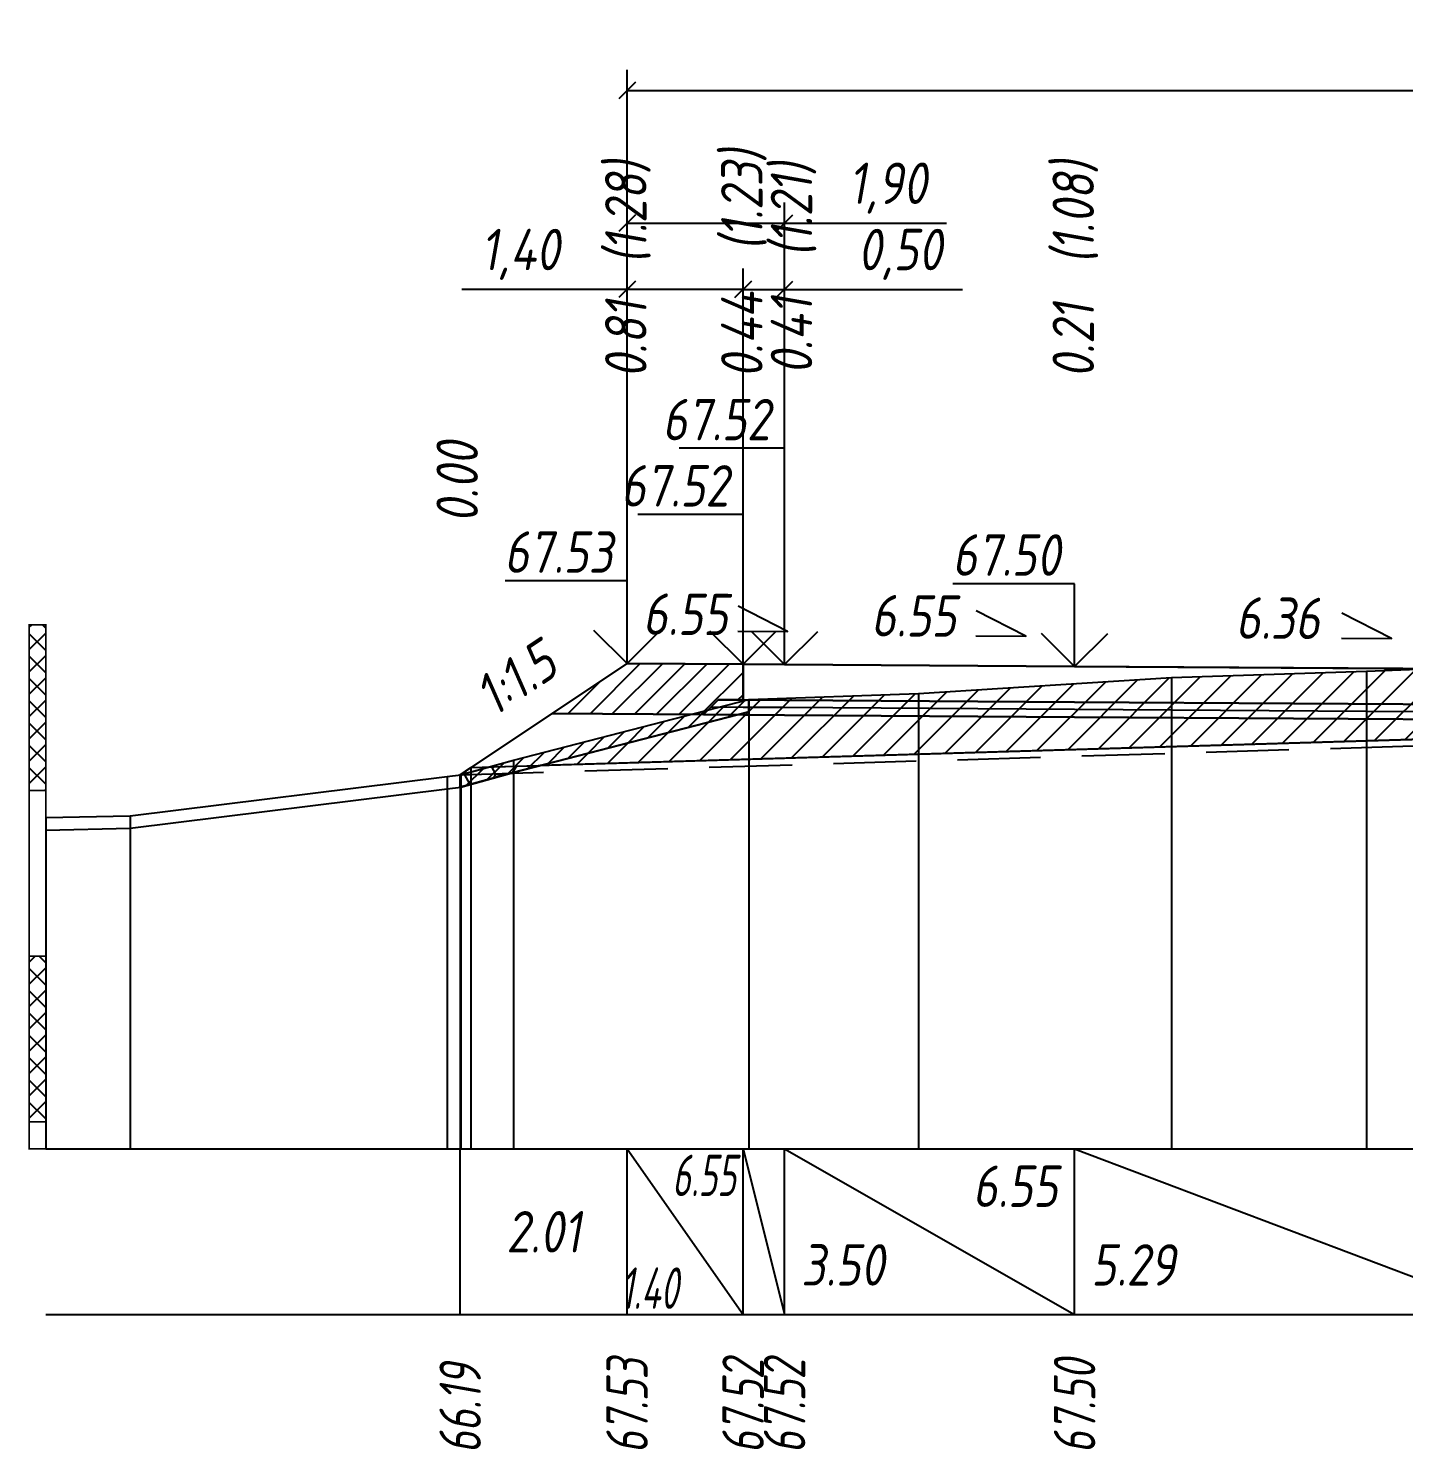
# Model space of a CAD drawing. Extents: x -717 to 1451, y -133302 to 233.
# Drawn here: x 78.9 to 161.9, y -5197.2 to -5111.4 of the extents above; entities that cross this region are included whole.
import ezdxf
from ezdxf.enums import TextEntityAlignment as Align

# ---------------------------------------------------------------- set-up
doc = ezdxf.new("R2010")
doc.units = 0
doc.linetypes.add('штриховая', pattern=[0.75, 0.5, -0.25])
for name, color, linetype in [('Интерполированный поперечник', 2, 'Continuous'), ('Код_514', 1, 'Continuous'), ('Контур_0', 7, 'Continuous'), ('Контур_2521', 7, 'Continuous'), ('Контур_2564', 7, 'Continuous'), ('Контур_2660', 7, 'Continuous'), ('Контур_2665', 7, 'Continuous'), ('Контур_400', 7, 'Continuous'), ('Контур_508', 7, 'Continuous'), ('Контур_512', 7, 'Continuous'), ('Контур_513', 7, 'Continuous'), ('Контур_818', 7, 'Continuous'), ('Красный поперечник', 1, 'Continuous'), ('Линейка абсолютных высот', 7, 'Continuous'), ('Объём_2501', 7, 'Continuous'), ('Объём_2564', 7, 'Continuous'), ('Объём_2650', 7, 'Continuous'), ('Объём_2660', 7, 'Continuous'), ('Объём_2661', 7, 'Continuous'), ('Объём_2665', 7, 'Continuous'), ('Объём_2666', 7, 'Continuous'), ('Объём_2667', 7, 'Continuous'), ('Объём_2668', 7, 'Continuous'), ('Объём_2669', 7, 'Continuous'), ('Объём_2675', 7, 'Continuous'), ('Откосы', 7, 'Continuous'), ('Отметки покрытия', 7, 'Continuous'), ('Рабочие отметки', 7, 'Continuous'), ('Рабочие отметки доп.', 7, 'Continuous'), ('Таблица', 7, 'Continuous'), ('Уклоны проезжей части', 7, 'Continuous'), ('Черный поперечник', 3, 'Continuous')]:
    doc.layers.add(name, color=color, linetype=linetype)
for name, color, linetype, true_color in [('Контур_2540', 2, 'Continuous', 0xffff00), ('Контур_2560', 2, 'Continuous', 0xffff00), ('Контур_2561', 7, 'Continuous', 0xff8040), ('Контур_2562', 3, 'Continuous', 0x00ff00), ('Контур_2563', 7, 'Continuous', 0xff8000), ('Контур_2570', 7, 'Continuous', 0x80ff00), ('Контур_2736', 4, 'Continuous', 0x00ffff), ('Контур_2737', 4, 'Continuous', 0x00ffff), ('Контур_2738', 4, 'Continuous', 0x00ffff), ('Контур_2739', 4, 'Continuous', 0x00ffff), ('Контур_2741', 4, 'Continuous', 0x00ffff), ('Контур_2742', 4, 'Continuous', 0x00ffff), ('Контур_2743', 4, 'Continuous', 0x00ffff), ('Контур_2744', 7, 'Continuous', 0xa4ffff), ('Контур_2745', 7, 'Continuous', 0xa4ffff), ('Контур_2747', 4, 'Continuous', 0x00ffff), ('Контур_2748', 4, 'Continuous', 0x00ffff), ('Контур_2749', 4, 'Continuous', 0x00ffff), ('Контур_2750', 4, 'Continuous', 0x00ffff), ('Контур_2751', 4, 'Continuous', 0x00ffff), ('Контур_2752', 4, 'Continuous', 0x00ffff), ('Контур_402', 7, 'Continuous', 0xff6464), ('Контур_703', 4, 'Continuous', 0x00ffff), ('Контур_705', 4, 'Continuous', 0x00ffff), ('Контур_707', 4, 'Continuous', 0x00ffff), ('Контур_720', 131, 'Continuous', 0xaaffff), ('Объём_2500', 7, 'Continuous', 0xc0c0c0), ('Объём_2520', 7, 'Continuous', 0x80ffff), ('Объём_2540', 2, 'Continuous', 0xffff00), ('Объём_2560', 2, 'Continuous', 0xffff00), ('Объём_2561', 7, 'Continuous', 0xff8040), ('Объём_2562', 3, 'Continuous', 0x00ff00), ('Объём_2563', 7, 'Continuous', 0xff8000), ('Объём_2570', 7, 'Continuous', 0x80ff00), ('Объём_2580', 3, 'Continuous', 0x00ff00), ('Объём_2600', 7, 'Continuous', 0x808000)]:
    doc.layers.add(name, color=color, linetype=linetype, true_color=true_color)
doc.styles.get("Standard").update_dxf_attribs({"font": 'txt', "height": 2.5})
doc.styles.add('М', font='romand.shx', dxfattribs={"width": 0.8, "oblique": 10, "height": 2.5})
doc.dimstyles.new('ISO-25', dxfattribs={"dimtxt": 2.5, "dimasz": 2.5, "dimexe": 1.25, "dimexo": 0.625, "dimtad": 1, "dimtxsty": 'Standard', "dimcen": 2.5, "dimadec": 0, "dimazin": 0, "dimtfac": 1, "dimtmove": 0, "dimatfit": 3, "dimfxl": 1, "dimarcsym": 0})

# ---------------------------------------------------------------- blocks, each defined once
blk = doc.blocks.new('_Oblique')
at = {"color": 0, "linetype": 'ByBlock', "lineweight": -2}
blk.add_line((-0.5, -0.5), (0.5, 0.5), dxfattribs=at)
blk = doc.blocks.new('*D98')
at = {"color": 0, "lineweight": -2, "transparency": 16777216}
for p, q in [((115.074, -5149.135), (115.074, -5125.855)), ((122.074, -5149.18), (122.074, -5125.855)), ((115.074, -5127.105), (105.093, -5127.105)), ((122.074, -5127.105), (115.074, -5127.105))]:
    blk.add_line(p, q, dxfattribs=at)
at = {"layer": 'Defpoints', "color": 0, "transparency": 16777216}
for p in [(122.074, -5127.105), (115.074, -5149.76), (122.074, -5149.805)]:
    blk.add_point(p, dxfattribs=at)
at = {"color": 0, "lineweight": -2, "transparency": 16777216, "rotation": 180}
blk.add_blockref('_Oblique', (115.074, -5127.105), dxfattribs=at)
at = {"color": 0, "lineweight": -2, "transparency": 16777216}
blk.add_blockref('_Oblique', (122.074, -5127.105), dxfattribs=at)
at = {"color": 0, "transparency": 16777216, "insert": (108.633, -5124.991), "char_height": 2.5, "width": 8.75, "attachment_point": 5, "style": 'М'}
blk.add_mtext('1,40', dxfattribs=at)
blk = doc.blocks.new('*D100')
at = {"color": 0, "lineweight": -2, "transparency": 16777216}
for p, q in [((122.074, -5149.18), (122.074, -5125.855)), ((124.574, -5149.197), (124.574, -5125.855)), ((122.074, -5127.105), (124.574, -5127.105)), ((124.574, -5127.105), (135.307, -5127.105))]:
    blk.add_line(p, q, dxfattribs=at)
at = {"layer": 'Defpoints', "color": 0, "transparency": 16777216}
for p in [(124.574, -5127.105), (122.074, -5149.805), (124.574, -5149.822)]:
    blk.add_point(p, dxfattribs=at)
at = {"color": 0, "lineweight": -2, "transparency": 16777216, "rotation": 180}
blk.add_blockref('_Oblique', (122.074, -5127.105), dxfattribs=at)
at = {"color": 0, "lineweight": -2, "transparency": 16777216}
blk.add_blockref('_Oblique', (124.574, -5127.105), dxfattribs=at)
at = {"color": 0, "transparency": 16777216, "insert": (131.546, -5124.991), "char_height": 2.5, "width": 9.16667, "attachment_point": 5, "style": 'М'}
blk.add_mtext('0,50', dxfattribs=at)
blk = doc.blocks.new('*D103')
at = {"color": 0, "lineweight": -2, "transparency": 16777216}
for p, q in [((115.074, -5149.135), (115.074, -5121.855)), ((124.574, -5149.197), (124.574, -5121.855)), ((115.074, -5123.105), (124.574, -5123.105)), ((124.574, -5123.105), (134.343, -5123.105))]:
    blk.add_line(p, q, dxfattribs=at)
at = {"layer": 'Defpoints', "color": 0, "transparency": 16777216}
for p in [(124.574, -5123.105), (115.074, -5149.76), (124.574, -5149.822)]:
    blk.add_point(p, dxfattribs=at)
at = {"color": 0, "lineweight": -2, "transparency": 16777216, "rotation": 180}
blk.add_blockref('_Oblique', (115.074, -5123.105), dxfattribs=at)
at = {"color": 0, "lineweight": -2, "transparency": 16777216}
blk.add_blockref('_Oblique', (124.574, -5123.105), dxfattribs=at)
at = {"color": 0, "transparency": 16777216, "insert": (130.803, -5120.991), "char_height": 2.5, "width": 8.75, "attachment_point": 5, "style": 'М'}
blk.add_mtext('1,90', dxfattribs=at)
blk = doc.blocks.new('*D104')
at = {"color": 0, "lineweight": -2, "transparency": 16777216}
for p, q in [((115.074, -5149.135), (115.074, -5113.855)), ((221.935, -5150.916), (221.935, -5113.855)), ((115.074, -5115.105), (221.935, -5115.105))]:
    blk.add_line(p, q, dxfattribs=at)
at = {"layer": 'Defpoints', "color": 0, "transparency": 16777216}
for p in [(221.935, -5115.105), (115.074, -5149.76), (221.935, -5151.541)]:
    blk.add_point(p, dxfattribs=at)
at = {"color": 0, "lineweight": -2, "transparency": 16777216, "rotation": 180}
blk.add_blockref('_Oblique', (115.074, -5115.105), dxfattribs=at)
at = {"color": 0, "lineweight": -2, "transparency": 16777216}
blk.add_blockref('_Oblique', (221.935, -5115.105), dxfattribs=at)
at = {"color": 0, "transparency": 16777216, "insert": (168.505, -5112.991), "char_height": 2.5, "width": 11.66667, "attachment_point": 5, "style": 'М'}
blk.add_mtext('21,37', dxfattribs=at)

msp = doc.modelspace()

# ---------------------------------------------------------------- hatches: boundary and pattern name
at = {"layer": 'Линейка абсолютных высот'}
h = msp.add_hatch(dxfattribs=at)
h.set_pattern_fill('ANSI37', scale=0.3, style=0)
h.paths.add_polyline_path([(80, -5157.356), (80, -5147.356), (79, -5147.356), (79, -5157.356)])
h = msp.add_hatch(dxfattribs=at)
h.set_pattern_fill('ANSI37', scale=0.3, style=0)
h.paths.add_polyline_path([(80, -5177.356), (80, -5167.356), (79, -5167.356), (79, -5177.356)])
at = {"layer": 'Объём_2563'}
h = msp.add_hatch(dxfattribs=at)
h.set_pattern_fill('ANSI31', color=256, scale=0.3)
h.paths.add_polyline_path([(120.574, -5151.883), (122.074, -5151.893), (122.074, -5149.743), (115.074, -5149.697), (110.544, -5152.717), (119.68, -5152.777)])
at = {"layer": 'Объём_2570'}
h = msp.add_hatch(dxfattribs=at)
h.set_pattern_fill('ANSI31', color=256, scale=0.2)
h.paths.add_polyline_path([(122.421, -5152.614), (108.225, -5156.271), (105, -5157.163), (105, -5156.413), (108.225, -5155.521), (122.421, -5151.864)])
at = {"layer": 'Объём_2600'}
h = msp.add_hatch(dxfattribs=at)
h.set_pattern_fill('ANSI31', color=6, scale=0.4)
h.paths.add_polyline_path([(168.505, -5154.092), (109.853, -5155.852), (122.421, -5152.614), (122.421, -5151.864), (132.652, -5151.498), (147.917, -5150.538), (159.691, -5150.155), (168.505, -5149.807)])
h = msp.add_hatch(dxfattribs=at)
h.set_pattern_fill('HONEY', color=5, scale=0.3)
h.paths.add_polyline_path([(105, -5156.413), (105.653, -5155.978), (109.853, -5155.852), (108.225, -5156.271), (105, -5157.163)])

# ---------------------------------------------------------------- linework, layer by layer
at = {"layer": 'Интерполированный поперечник', "linetype": 'штриховая', "ltscale": 10, "flags": 128}
msp.add_lwpolyline([(105.033, -5156.409), (244.703, -5152.174)], dxfattribs=at)
at = {"layer": 'Код_514'}
for p, q in [((105, -5189), (105, -5179)), ((115.074, -5189), (115.074, -5179)), ((115.074, -5179), (122.074, -5189)), ((122.074, -5189), (122.074, -5179)), ((122.074, -5179), (124.574, -5189)), ((124.574, -5189), (124.574, -5179)), ((124.574, -5179), (142.074, -5189)), ((142.074, -5189), (142.074, -5179)), ((142.074, -5179), (168.505, -5189))]:
    msp.add_line(p, q, dxfattribs=at)
at = {"layer": 'Контур_0', "flags": 128}
for points in [[(115.074, -5149.697), (105, -5156.413), (105, -5156.413), (105, -5156.413), (105, -5156.413), (105, -5156.413), (105, -5156.413), (105, -5156.413), (105, -5156.413), (105, -5156.413), (105, -5156.413), (105, -5156.413), (105, -5156.413), (105, -5156.413), (105, -5156.413), (105, -5156.413)], [(115.074, -5149.697), (105, -5156.413), (105, -5156.413), (105, -5156.413), (105, -5156.413), (105, -5156.413), (105, -5156.413), (105, -5156.413), (105, -5156.413), (105, -5156.413), (105, -5156.413), (105, -5156.413), (105, -5156.413), (105, -5156.413), (105, -5156.413), (105, -5156.413), (105, -5156.413), (105, -5156.413), (105, -5156.413), (105, -5156.413), (105, -5156.413), (105, -5156.413), (105, -5156.413), (105, -5156.413), (105, -5156.413), (105, -5156.413), (105, -5156.413), (105, -5156.413), (105, -5156.413), (105, -5156.413)], [(115.074, -5149.697), (115.074, -5149.697)], [(168.505, -5150.042), (142.074, -5149.874), (124.574, -5149.759), (124.574, -5149.759), (124.574, -5149.759), (124.574, -5149.759), (124.574, -5149.759), (122.074, -5149.743), (122.074, -5151.893), (124.574, -5151.909), (124.574, -5151.909), (124.574, -5151.909), (124.574, -5151.909), (124.574, -5151.909), (124.574, -5151.909), (142.074, -5152.024), (168.505, -5152.192), (168.505, -5150.042)], [(110.544, -5152.717), (119.68, -5152.777), (120.574, -5151.883), (122.074, -5151.893)], [(168.505, -5152.192), (142.074, -5152.024), (124.574, -5151.909), (124.574, -5151.909), (124.574, -5151.909), (124.574, -5151.909), (124.574, -5151.909), (124.574, -5151.909), (122.074, -5151.893), (120.574, -5151.883), (119.68, -5152.777), (122.074, -5152.793), (124.574, -5152.809), (124.574, -5152.809), (124.574, -5152.809), (124.574, -5152.809), (124.574, -5152.809), (124.574, -5152.809), (142.074, -5152.924), (168.505, -5153.092), (168.505, -5152.192)]]:
    msp.add_lwpolyline(points, dxfattribs=at)
at = {"layer": 'Контур_2521', "color": 250, "flags": 128}
msp.add_lwpolyline([(168.505, -5152.642), (142.074, -5152.474), (124.574, -5152.359), (124.574, -5152.359), (124.574, -5152.359), (124.574, -5152.359), (124.574, -5152.359), (124.574, -5152.359), (122.074, -5152.343), (120.127, -5152.33)], dxfattribs=at)
at = {"layer": 'Контур_2540', "flags": 128}
msp.add_lwpolyline([(142.074, -5152.924), (124.574, -5152.809), (122.074, -5152.793), (119.68, -5152.777), (110.544, -5152.717), (105.653, -5155.978), (168.505, -5154.092), (168.505, -5153.092), (142.074, -5152.924)], dxfattribs=at)
at = {"layer": 'Контур_2560', "flags": 128}
msp.add_lwpolyline([(115.074, -5149.697), (115.074, -5149.697), (115.074, -5149.697), (122.074, -5149.743)], dxfattribs=at)
at = {"layer": 'Контур_2561', "flags": 128}
msp.add_lwpolyline([(122.074, -5149.743), (122.074, -5149.743), (115.074, -5149.697), (115.074, -5149.697), (122.074, -5149.743)], dxfattribs=at)
at = {"layer": 'Контур_2562', "flags": 128}
msp.add_lwpolyline([(115.074, -5149.697), (115.074, -5149.697), (115.074, -5149.697), (115.074, -5149.697), (115.074, -5149.697)], dxfattribs=at)
at = {"layer": 'Контур_2563', "flags": 128}
msp.add_lwpolyline([(120.574, -5151.883), (122.074, -5151.893), (122.074, -5149.743), (115.074, -5149.697), (110.544, -5152.717), (119.68, -5152.777), (120.574, -5151.883)], dxfattribs=at)
at = {"layer": 'Контур_2564', "flags": 128}
msp.add_lwpolyline([(115.074, -5149.697), (122.074, -5149.743)], dxfattribs=at)
at = {"layer": 'Контур_2570', "flags": 128}
msp.add_lwpolyline([(80, -5159.75), (85.085, -5159.633), (104.219, -5157.263), (105.033, -5157.159), (105.033, -5157.159), (108.225, -5156.271), (122.421, -5152.614), (122.421, -5151.864), (132.652, -5151.498), (147.917, -5150.538), (159.691, -5150.155), (168.505, -5149.807), (175.549, -5149.529), (187.234, -5149.693), (202.219, -5149.972), (221.824, -5149.764), (234.674, -5150.282), (234.674, -5151.032), (240.793, -5152.106), (244.703, -5152.924), (244.703, -5152.924), (256.491, -5148.783)], dxfattribs=at)
at = {"layer": 'Контур_2660', "flags": 128}
msp.add_lwpolyline([(105.653, -5155.978), (168.505, -5154.092)], dxfattribs=at)
at = {"layer": 'Контур_2665', "flags": 128}
msp.add_lwpolyline([(115.074, -5149.697), (115.074, -5149.697)], dxfattribs=at)
at = {"layer": 'Контур_2736', "flags": 128}
msp.add_lwpolyline([(115.074, -5149.697), (105, -5156.413)], dxfattribs=at)
at = {"layer": 'Контур_2737', "flags": 128}
msp.add_lwpolyline([(105, -5156.413), (105, -5156.413)], dxfattribs=at)
at = {"layer": 'Контур_2738', "flags": 128}
msp.add_lwpolyline([(105, -5156.413), (105, -5156.413)], dxfattribs=at)
at = {"layer": 'Контур_2739', "flags": 128}
msp.add_lwpolyline([(105, -5156.413), (105, -5156.413)], dxfattribs=at)
at = {"layer": 'Контур_2741', "flags": 128}
msp.add_lwpolyline([(105, -5156.413), (105, -5156.413)], dxfattribs=at)
at = {"layer": 'Контур_2742', "flags": 128}
msp.add_lwpolyline([(105, -5156.413), (105, -5156.413)], dxfattribs=at)
at = {"layer": 'Контур_2743', "flags": 128}
msp.add_lwpolyline([(105, -5156.413), (105, -5156.413)], dxfattribs=at)
at = {"layer": 'Контур_2744', "flags": 128}
msp.add_lwpolyline([(105, -5156.413), (105, -5156.413)], dxfattribs=at)
msp.add_lwpolyline([(105, -5156.413), (105, -5156.413)], dxfattribs=at)
msp.add_lwpolyline([(105, -5156.413), (105, -5156.413)], dxfattribs=at)
msp.add_lwpolyline([(105, -5156.413), (105, -5156.413)], dxfattribs=at)
msp.add_lwpolyline([(105, -5156.413), (105, -5156.413)], dxfattribs=at)
msp.add_lwpolyline([(105, -5156.413), (105, -5156.413)], dxfattribs=at)
at = {"layer": 'Контур_2745', "flags": 128}
msp.add_lwpolyline([(105, -5156.413), (105, -5156.413)], dxfattribs=at)
msp.add_lwpolyline([(105, -5156.413), (105, -5156.413)], dxfattribs=at)
msp.add_lwpolyline([(105, -5156.413), (105, -5156.413)], dxfattribs=at)
msp.add_lwpolyline([(105, -5156.413), (105, -5156.413)], dxfattribs=at)
msp.add_lwpolyline([(105, -5156.413), (105, -5156.413)], dxfattribs=at)
msp.add_lwpolyline([(105, -5156.413), (105, -5156.413)], dxfattribs=at)
at = {"layer": 'Контур_2747', "flags": 128}
msp.add_lwpolyline([(105, -5156.413), (105, -5156.413)], dxfattribs=at)
at = {"layer": 'Контур_2748', "flags": 128}
msp.add_lwpolyline([(105, -5156.413), (105, -5156.413)], dxfattribs=at)
at = {"layer": 'Контур_2749', "flags": 128}
msp.add_lwpolyline([(105, -5156.413), (105, -5156.413)], dxfattribs=at)
at = {"layer": 'Контур_2750', "flags": 128}
msp.add_lwpolyline([(105, -5156.413), (105, -5156.413)], dxfattribs=at)
at = {"layer": 'Контур_2751', "flags": 128}
msp.add_lwpolyline([(105, -5156.413), (105, -5156.413)], dxfattribs=at)
at = {"layer": 'Контур_2752', "flags": 128}
msp.add_lwpolyline([(105, -5156.413), (105, -5156.413)], dxfattribs=at)
at = {"layer": 'Контур_400', "flags": 128}
msp.add_lwpolyline([(122.074, -5149.743), (124.574, -5149.759), (124.574, -5149.759), (124.574, -5149.759), (124.574, -5149.759), (124.574, -5149.759), (124.574, -5149.759), (142.074, -5149.874), (168.505, -5150.042)], dxfattribs=at)
at = {"layer": 'Контур_402', "flags": 128}
msp.add_lwpolyline([(105.653, -5155.978), (168.505, -5154.092), (228.558, -5155.894)], dxfattribs=at)
at = {"layer": 'Контур_508', "flags": 128}
msp.add_lwpolyline([(105, -5156.413), (105.653, -5155.978), (168.505, -5154.092), (228.558, -5155.894), (228.558, -5154.53), (231.491, -5152.575)], dxfattribs=at)
at = {"layer": 'Контур_512', "flags": 128}
msp.add_lwpolyline([(105, -5156.413), (105.653, -5155.978), (168.505, -5154.092), (228.558, -5155.894), (228.558, -5154.53), (231.491, -5152.575)], dxfattribs=at)
at = {"layer": 'Контур_513', "flags": 128}
msp.add_lwpolyline([(105, -5156.413), (105.653, -5155.978), (168.505, -5154.092), (228.558, -5155.894), (228.558, -5154.53), (231.491, -5152.575)], dxfattribs=at)
at = {"layer": 'Контур_703', "flags": 128}
for points in [[(115.074, -5149.697), (105, -5156.413)], [(105, -5156.413), (105, -5156.413)]]:
    msp.add_lwpolyline(points, dxfattribs=at)
at = {"layer": 'Контур_705', "flags": 128}
msp.add_lwpolyline([(105, -5156.413), (105, -5156.413)], dxfattribs=at)
at = {"layer": 'Контур_707', "flags": 128}
msp.add_lwpolyline([(105, -5156.413), (105, -5156.413)], dxfattribs=at)
at = {"layer": 'Контур_720', "flags": 128}
msp.add_lwpolyline([(105, -5156.413), (105, -5156.413)], dxfattribs=at)
at = {"layer": 'Контур_818', "flags": 128}
msp.add_lwpolyline([(105, -5157.163), (105.033, -5157.159), (105.033, -5157.159), (108.225, -5156.271), (122.421, -5152.614), (122.421, -5151.864), (132.652, -5151.498), (147.917, -5150.538), (159.691, -5150.155), (168.505, -5149.807), (175.549, -5149.529), (187.234, -5149.693), (202.219, -5149.972), (221.824, -5149.764), (231.491, -5150.154)], dxfattribs=at)
at = {"layer": 'Красный поперечник'}
for p, q in [((105, -5156.413), (115.074, -5149.697)), ((115.074, -5149.697), (122.074, -5149.743)), ((122.074, -5149.743), (124.574, -5149.759)), ((124.574, -5149.759), (142.074, -5149.874)), ((142.074, -5149.874), (168.505, -5150.042)), ((105, -5156.413), (105, -5179)), ((105.653, -5155.978), (105.653, -5179))]:
    msp.add_line(p, q, dxfattribs=at)
at = {"layer": 'Линейка абсолютных высот', "color": 7, "const_width": 0.1, "flags": 128}
for points in [[(80, -5157.356), (80, -5147.356), (79, -5147.356), (79, -5157.356), (80, -5157.356)], [(80, -5167.356), (80, -5157.356), (79, -5157.356), (79, -5167.356), (80, -5167.356)], [(80, -5177.356), (80, -5167.356), (79, -5167.356), (79, -5177.356), (80, -5177.356)], [(80, -5179), (80, -5177.356), (79, -5177.356), (79, -5179), (80, -5179)]]:
    msp.add_lwpolyline(points, dxfattribs=at)
at = {"layer": 'Объём_2500', "flags": 128}
msp.add_lwpolyline([(168.505, -5150.042), (142.074, -5149.874), (124.574, -5149.759), (124.574, -5149.759), (124.574, -5149.759), (124.574, -5149.759), (124.574, -5149.759), (122.074, -5149.743), (122.074, -5151.893), (124.574, -5151.909), (124.574, -5151.909), (124.574, -5151.909), (124.574, -5151.909), (124.574, -5151.909), (124.574, -5151.909), (142.074, -5152.024), (168.505, -5152.192), (168.505, -5150.042)], dxfattribs=at)
at = {"layer": 'Объём_2501', "flags": 128}
msp.add_lwpolyline([(122.074, -5149.743), (124.574, -5149.759), (124.574, -5149.759), (124.574, -5149.759), (124.574, -5149.759), (124.574, -5149.759), (124.574, -5149.759), (142.074, -5149.874), (168.505, -5150.042)], dxfattribs=at)
at = {"layer": 'Объём_2520', "color": 250, "flags": 128}
msp.add_lwpolyline([(168.505, -5152.192), (142.074, -5152.024), (124.574, -5151.909), (124.574, -5151.909), (124.574, -5151.909), (124.574, -5151.909), (124.574, -5151.909), (124.574, -5151.909), (122.074, -5151.893), (120.574, -5151.883), (119.68, -5152.777), (122.074, -5152.793), (124.574, -5152.809), (124.574, -5152.809), (124.574, -5152.809), (124.574, -5152.809), (124.574, -5152.809), (124.574, -5152.809), (142.074, -5152.924), (168.505, -5153.092), (168.505, -5152.192)], dxfattribs=at)
at = {"layer": 'Объём_2540', "flags": 128}
msp.add_lwpolyline([(142.074, -5152.924), (124.574, -5152.809), (122.074, -5152.793), (119.68, -5152.777), (110.544, -5152.717), (105.653, -5155.978), (168.505, -5154.092), (168.505, -5153.092), (142.074, -5152.924)], dxfattribs=at)
at = {"layer": 'Объём_2560', "flags": 128}
msp.add_lwpolyline([(115.074, -5149.697), (115.074, -5149.697), (115.074, -5149.697), (122.074, -5149.743)], dxfattribs=at)
at = {"layer": 'Объём_2561', "flags": 128}
msp.add_lwpolyline([(122.074, -5149.743), (122.074, -5149.743), (115.074, -5149.697), (115.074, -5149.697), (122.074, -5149.743)], dxfattribs=at)
at = {"layer": 'Объём_2562', "flags": 128}
msp.add_lwpolyline([(115.074, -5149.697), (115.074, -5149.697), (115.074, -5149.697), (115.074, -5149.697), (115.074, -5149.697)], dxfattribs=at)
at = {"layer": 'Объём_2563', "color": 250, "flags": 128}
msp.add_lwpolyline([(120.574, -5151.883), (122.074, -5151.893), (122.074, -5149.743), (115.074, -5149.697), (110.544, -5152.717), (119.68, -5152.777), (120.574, -5151.883)], dxfattribs=at)
at = {"layer": 'Объём_2564', "flags": 128}
msp.add_lwpolyline([(115.074, -5149.697), (122.074, -5149.743)], dxfattribs=at)
at = {"layer": 'Объём_2570', "flags": 128}
msp.add_lwpolyline([(122.421, -5152.614), (108.225, -5156.271), (105, -5157.163), (105, -5156.413), (108.225, -5155.521), (122.421, -5151.864), (122.421, -5152.614), (122.421, -5152.614)], dxfattribs=at)
at = {"layer": 'Объём_2580', "flags": 128}
msp.add_lwpolyline([(115.074, -5149.697), (115.074, -5149.697)], dxfattribs=at)
at = {"layer": 'Объём_2600', "color": 5, "flags": 128}
msp.add_lwpolyline([(105, -5156.413), (105.653, -5155.978), (109.853, -5155.852), (108.225, -5156.271), (105, -5157.163), (105, -5156.413), (105, -5156.413)], dxfattribs=at)
at = {"layer": 'Объём_2650', "color": 6, "flags": 128}
msp.add_lwpolyline([(168.505, -5154.092), (109.853, -5155.852), (122.421, -5152.614), (122.421, -5151.864), (132.652, -5151.498), (147.917, -5150.538), (159.691, -5150.155), (168.505, -5149.807), (168.505, -5154.092), (168.505, -5154.092)], dxfattribs=at)
at = {"layer": 'Объём_2660', "flags": 128}
msp.add_lwpolyline([(105.653, -5155.978), (168.505, -5154.092)], dxfattribs=at)
at = {"layer": 'Объём_2661', "flags": 128}
msp.add_lwpolyline([(115.074, -5149.697), (105, -5156.413)], dxfattribs=at)
at = {"layer": 'Объём_2665', "flags": 128}
msp.add_lwpolyline([(115.074, -5149.697), (115.074, -5149.697)], dxfattribs=at)
at = {"layer": 'Объём_2666', "flags": 128}
msp.add_lwpolyline([(115.074, -5149.697), (105, -5156.413)], dxfattribs=at)
at = {"layer": 'Объём_2667', "flags": 128}
msp.add_lwpolyline([(105, -5156.413), (105, -5156.413)], dxfattribs=at)
msp.add_lwpolyline([(105, -5156.413), (105, -5156.413)], dxfattribs=at)
at = {"layer": 'Объём_2668', "flags": 128}
msp.add_lwpolyline([(105, -5156.413), (105, -5156.413)], dxfattribs=at)
msp.add_lwpolyline([(105, -5156.413), (105, -5156.413)], dxfattribs=at)
at = {"layer": 'Объём_2669', "flags": 128}
msp.add_lwpolyline([(105, -5156.413), (105, -5156.413)], dxfattribs=at)
msp.add_lwpolyline([(105, -5156.413), (105, -5156.413)], dxfattribs=at)
at = {"layer": 'Объём_2675', "flags": 128}
msp.add_lwpolyline([(105, -5156.413), (105, -5156.413)], dxfattribs=at)
msp.add_lwpolyline([(105, -5156.413), (105, -5156.413)], dxfattribs=at)
msp.add_lwpolyline([(105, -5156.413), (105, -5156.413)], dxfattribs=at)
msp.add_lwpolyline([(105, -5156.413), (105, -5156.413)], dxfattribs=at)
msp.add_lwpolyline([(105, -5156.413), (105, -5156.413)], dxfattribs=at)
msp.add_lwpolyline([(105, -5156.413), (105, -5156.413)], dxfattribs=at)
msp.add_lwpolyline([(105, -5156.413), (105, -5156.413)], dxfattribs=at)
msp.add_lwpolyline([(105, -5156.413), (105, -5156.413)], dxfattribs=at)
msp.add_lwpolyline([(105, -5156.413), (105, -5156.413)], dxfattribs=at)
msp.add_lwpolyline([(105, -5156.413), (105, -5156.413)], dxfattribs=at)
msp.add_lwpolyline([(105, -5156.413), (105, -5156.413)], dxfattribs=at)
msp.add_lwpolyline([(105, -5156.413), (105, -5156.413)], dxfattribs=at)
at = {"layer": 'Откосы', "color": 1, "flags": 128}
for points in [[(121.757, -5147.732), (124.757, -5147.752), (121.767, -5146.232)], [(136.124, -5148.02), (139.124, -5148.04), (136.134, -5146.52)], [(158.189, -5148.162), (161.189, -5148.181), (158.199, -5146.662)]]:
    msp.add_lwpolyline(points, dxfattribs=at)
at = {"layer": 'Отметки покрытия', "color": 1}
for p, q in [((124.574, -5136.697), (118.224, -5136.697)), ((124.574, -5149.759), (124.574, -5136.697)), ((122.074, -5140.697), (115.724, -5140.697)), ((122.074, -5149.743), (122.074, -5140.697)), ((115.074, -5144.697), (107.724, -5144.697)), ((115.074, -5149.697), (115.074, -5144.697)), ((142.074, -5144.874), (134.724, -5144.874)), ((142.074, -5149.874), (142.074, -5144.874)), ((115.074, -5149.697), (113.074, -5147.697)), ((115.074, -5149.697), (117.074, -5147.697)), ((122.074, -5149.743), (120.074, -5147.743)), ((122.074, -5149.743), (124.074, -5147.743)), ((124.574, -5149.759), (122.574, -5147.759)), ((124.574, -5149.759), (126.574, -5147.759)), ((142.074, -5149.874), (140.074, -5147.874)), ((142.074, -5149.874), (144.074, -5147.874))]:
    msp.add_line(p, q, dxfattribs=at)
at = {"layer": 'Таблица'}
for p, q in [((80, -5179), (256.491, -5179)), ((80, -5189), (256.491, -5189))]:
    msp.add_line(p, q, dxfattribs=at)
at = {"layer": 'Черный поперечник', "color": 7}
for p, q in [((147.917, -5150.538), (147.917, -5179)), ((159.691, -5150.155), (159.691, -5179)), ((122.421, -5151.864), (122.421, -5179)), ((132.652, -5151.498), (132.652, -5179)), ((108.225, -5155.521), (108.225, -5179)), ((104.219, -5156.513), (104.219, -5179)), ((105.033, -5156.409), (105.033, -5179)), ((80, -5159), (80, -5179)), ((85.085, -5158.883), (85.085, -5179))]:
    msp.add_line(p, q, dxfattribs=at)
at = {"layer": 'Черный поперечник', "flags": 128}
msp.add_lwpolyline([(80, -5159), (85.085, -5158.883), (104.219, -5156.513), (105.033, -5156.409), (108.225, -5155.521), (122.421, -5151.864), (132.652, -5151.498), (147.917, -5150.538), (159.691, -5150.155), (168.505, -5149.807), (175.549, -5149.529), (187.234, -5149.693), (202.219, -5149.972), (221.824, -5149.764), (234.674, -5150.282), (240.793, -5151.356), (244.703, -5152.174), (256.491, -5148.033)], dxfattribs=at)

# ---------------------------------------------------------------- texts
at = {"layer": 'Код_514', "style": 'М', "oblique": 10}
for width, p in [(0.6, (121.647, -5179.346)), (0.8, (141.074, -5180))]:
    msp.add_text('6.55', height=2.5, dxfattribs=dict(at, width=width)).set_placement(p, align=Align.TOP_RIGHT)
at = {"layer": 'Код_514', "style": 'М', "oblique": 10, "width": 0.8}
msp.add_text('2.01', height=2.5, dxfattribs=at).set_placement((110.037, -5184), align=Align.MIDDLE_CENTER)
at = {"layer": 'Код_514', "style": 'М', "oblique": 10}
for s, width, p in [('3.50', 0.8, (125.574, -5188)), ('5.29', 0.8, (143.074, -5188)), ('1.40', 0.6, (114.669, -5189.404))]:
    msp.add_text(s, height=2.5, dxfattribs=dict(at, width=width)).set_placement(p, align=Align.BOTTOM_LEFT)
at = {"layer": 'Код_514', "style": 'М', "oblique": 10, "width": 0.7}
for s, p in [('66.19', (105, -5197.382)), ('67.53', (115.074, -5197.382)), ('67.52', (122.074, -5197.382)), ('67.52', (124.574, -5197.382)), ('67.50', (142.074, -5197.382))]:
    msp.add_text(s, height=2.5, rotation=90, dxfattribs=at).set_placement(p, align=Align.MIDDLE_LEFT)
at = {"layer": 'Отметки покрытия', "color": 1, "style": 'М', "oblique": 10, "width": 0.8}
for s, p in [('67.52', (123.715, -5136.966)), ('67.52', (121.215, -5140.966)), ('67.53', (114.215, -5144.966)), ('67.50', (141.215, -5145.143))]:
    msp.add_text(s, height=2.5, dxfattribs=at).set_placement(p, align=Align.BOTTOM_RIGHT)
at = {"layer": 'Рабочие отметки', "color": 1, "style": 'М', "oblique": 10, "width": 0.8}
for s, p in [('0.44', (121.996, -5132.447)), ('0.81', (114.996, -5132.447)), ('0.41', (124.991, -5132.23)), ('0.21', (141.996, -5132.447)), ('0.00', (104.82, -5141.186))]:
    msp.add_text(s, height=2.5, rotation=90, dxfattribs=at).set_placement(p, align=Align.MIDDLE_LEFT)
at = {"layer": 'Рабочие отметки доп.', "color": 1, "style": 'М', "oblique": 10, "width": 0.8}
for s, p in [('(1.23)', (121.996, -5124.747)), ('(1.28)', (114.996, -5125.547)), ('(1.21)', (124.991, -5125.13)), ('(1.08)', (141.996, -5125.547))]:
    msp.add_text(s, height=2.5, rotation=90, dxfattribs=at).set_placement(p, align=Align.MIDDLE_LEFT)
at = {"layer": 'Уклоны проезжей части', "color": 1, "style": 'М', "oblique": 10, "width": 0.8}
for s, rotation, p in [('6.55', 359.62476, (118.581, -5148.72)), ('6.55', 359.62476, (132.358, -5148.817)), ('6.36', 359.63541, (154.323, -5148.958)), ('1:1.5', 33.69007, (109.482, -5152.223))]:
    msp.add_text(s, height=2.5, rotation=rotation, dxfattribs=at).set_placement(p, align=Align.BOTTOM_CENTER)

# ---------------------------------------------------------------- dimensions: what is measured, and where the dimension line sits
at = {"color": 5}
dim = msp.add_linear_dim(base=(221.935, -5115.105), p1=(115.074, -5149.76), p2=(221.935, -5151.541), angle=180, dimstyle='ISO-25', override={"dimasz": 1, "dimlfac": 0.2, "dimzin": 0, "dimtxsty": 'М', "dimblk1": 'Oblique', "dimblk2": 'Oblique', "dimsah": 1}, dxfattribs=at)
dim.commit()
dim.dimension.update_dxf_attribs({"geometry": '*D104', "text_midpoint": (168.505, -5112.991)})
for base, p1, p2, picture, middle in [((124.574, -5123.105), (115.074, -5149.76), (124.574, -5149.822), '*D103', (130.803, -5123.105)), ((122.074, -5127.105), (115.074, -5149.76), (122.074, -5149.805), '*D98', (108.633, -5127.105)), ((124.574, -5127.105), (122.074, -5149.805), (124.574, -5149.822), '*D100', (131.546, -5127.105))]:
    dim = msp.add_linear_dim(base=base, p1=p1, p2=p2, angle=180, dimstyle='ISO-25', override={"dimasz": 1, "dimlfac": 0.2, "dimzin": 0, "dimtxsty": 'М', "dimblk1": 'Oblique', "dimblk2": 'Oblique', "dimsah": 1}, dxfattribs=at)
    dim.commit()
    dim.dimension.update_dxf_attribs({"geometry": picture, "text_midpoint": middle, "dimtype": 160})

doc.saveas('drawing.dxf')
